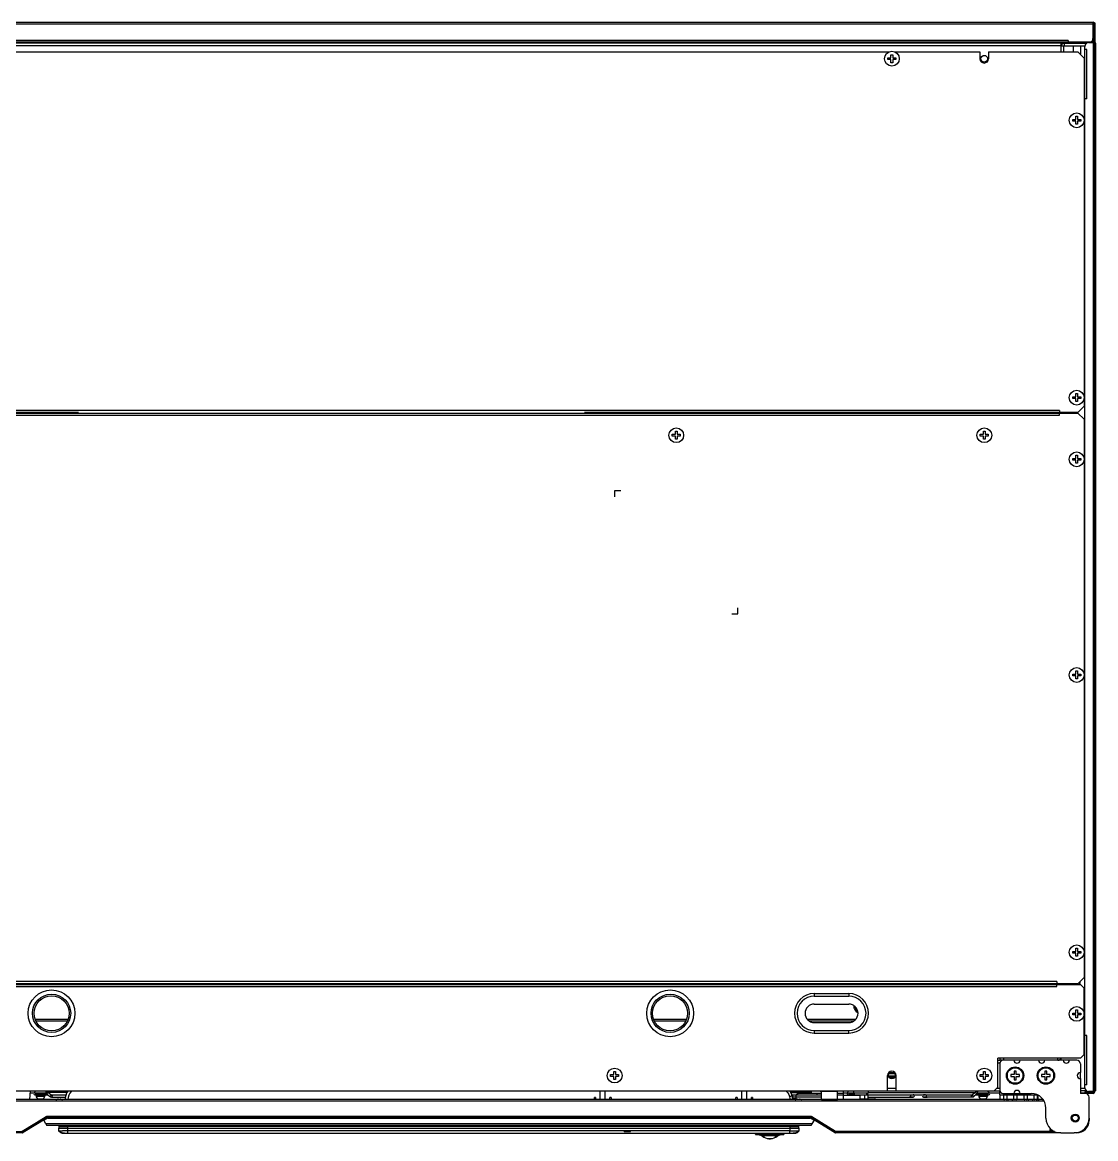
# Model space of a CAD drawing. Header units: millimetres. Extents: x -4 to 141, y -1 to 132.
# Drawn here: x 53.5 to 140.6, y -0.5 to 90.1 of the extents above; entities that cross this region are included whole.
import ezdxf

# ---------------------------------------------------------------- set-up
doc = ezdxf.new("R2010")
doc.units = ezdxf.units.MM

msp = doc.modelspace()

# ---------------------------------------------------------------- linework, layer by layer
for p, q in [((39, 90.1), (58.031, 90.1)), ((58.031, 89.96), (39.01, 89.96)), ((45.713, 90.1), (140.37, 90.1)), ((140.36, 89.96), (56.155, 89.96)), ((140.36, 90.1), (140.36, 88.78)), ((140.37, 89.98), (140.36, 89.98)), ((140.36, 89.96), (140.37, 89.96)), ((140.37, 90.1), (140.37, 89.98)), ((140.37, 89.97), (140.37, 88.72)), ((140.39, 89.88), (140.37, 89.88)), ((140.51, 89.96), (140.39, 89.96)), ((140.39, 89.96), (140.39, 88.74)), ((140.54, 90.02), (140.496, 90.02)), ((140.51, 89.96), (140.51, 88.6)), ((140.54, 89.88), (140.51, 89.88)), ((140.54, 88.54), (140.54, 90.02)), ((58.031, 88.4), (2.79, 88.4)), ((58.031, 88.18), (2.79, 88.18)), ((58.031, 88.48), (39.31, 88.48)), ((58.031, 88.62), (41.01, 88.62)), ((140.06, 88.48), (48.261, 88.48)), ((137.79, 88.18), (54.397, 88.18)), ((138.36, 88.62), (57.286, 88.62)), ((137.79, 88.4), (57.825, 88.4)), ((120.29, 88.48), (120.29, 88.4)), ((125.29, 88.4), (125.29, 88.48)), ((125.39, 88.48), (125.39, 88.4)), ((130.19, 88.4), (130.19, 88.48)), ((136.27, 88.48), (136.27, 88.4)), ((136.87, 88.48), (136.87, 88.4)), ((137.59, 88.48), (137.59, 88.4)), ((137.79, 88.48), (137.79, 88.4)), ((137.79, 88.4), (138.01, 88.4)), ((137.79, 87.7), (137.79, 88.4)), ((137.79, 88.18), (137.99, 88.18)), ((137.79, 87.7), (137.79, 88.18)), ((137.84, 88.48), (137.84, 88.4)), ((137.99, 87.7), (137.99, 88.18)), ((138.01, 88.4), (139.845, 88.4)), ((138.01, 88.4), (138.01, 88.2)), ((138.01, 88.2), (139.715, 88.2)), ((138.36, 88.62), (138.36, 88.48)), ((138.74, 88.2), (138.74, 87.7)), ((139.34, 88.2), (139.34, 87.534)), ((139.71, 3.65), (139.71, 88.15)), ((139.85, 87.9), (139.71, 87.9)), ((139.85, 83.9), (139.85, 87.9)), ((140.01, 88.45), (140.51, 88.45)), ((140.37, 88.48), (140.06, 88.48)), ((140.37, 88.6), (140.3, 88.6)), ((140.37, 88.72), (140.353, 88.72)), ((140.37, 88.6), (140.37, 88.72)), ((140.37, 88.6), (140.37, 88.48)), ((140.51, 88.74), (140.39, 88.74)), ((140.39, 88.6), (140.51, 88.6)), ((140.51, 88.46), (140.39, 88.46)), ((140.39, 88.46), (140.39, 88.45)), ((140.39, 3.35), (140.39, 88.45)), ((140.54, 88.54), (140.493, 88.54)), ((140.51, 3.34), (140.51, 88.46)), ((140.58, 88.4), (140.51, 88.4)), ((140.58, 88.1), (140.51, 88.1)), ((140.58, 3.4), (140.58, 88.4)), ((47.019, 87.7), (123.802, 87.7)), ((49.278, 87.7), (58.031, 87.7)), ((123.715, 87.075), (123.715, 87.225)), ((123.715, 87.225), (123.965, 87.225)), ((123.965, 87.075), (123.715, 87.075)), ((123.965, 87.225), (123.965, 87.475)), ((123.965, 87.475), (124.115, 87.475)), ((123.965, 86.825), (123.965, 87.075)), ((124.115, 87.475), (124.115, 87.225)), ((124.115, 87.225), (124.365, 87.225)), ((124.115, 87.075), (124.115, 86.825)), ((124.365, 87.075), (124.115, 87.075)), ((124.278, 87.7), (131.19, 87.7)), ((124.365, 87.225), (124.365, 87.075)), ((131.19, 87.7), (131.19, 87.15)), ((131.89, 87.7), (131.89, 87.15)), ((131.89, 87.7), (139.14, 87.7)), ((139.64, 87.2), (139.14, 87.7)), ((139.323, 87.517), (139.337, 87.54)), ((139.331, 87.509), (139.34, 87.534)), ((139.64, 87.2), (139.64, 58.95)), ((124.115, 86.825), (123.965, 86.825)), ((139.71, 83.6), (139.64, 83.6)), ((139.71, 83.4), (139.64, 83.4)), ((139.71, 83.4), (139.64, 83.4)), ((139.85, 83.9), (139.71, 83.9)), ((138.965, 82.475), (139.115, 82.475)), ((138.965, 82.225), (138.965, 82.475)), ((139.115, 82.475), (139.115, 82.225)), ((140.51, 82.9), (140.58, 82.9)), ((138.715, 82.225), (138.965, 82.225)), ((138.715, 82.075), (138.715, 82.225)), ((138.965, 82.075), (138.715, 82.075)), ((138.965, 81.825), (138.965, 82.075)), ((139.115, 81.825), (138.965, 81.825)), ((139.115, 82.225), (139.365, 82.225)), ((139.365, 82.075), (139.115, 82.075)), ((139.115, 82.075), (139.115, 81.825)), ((139.365, 82.225), (139.365, 82.075)), ((138.965, 59.975), (139.115, 59.975)), ((138.965, 59.725), (138.965, 59.975)), ((139.115, 59.975), (139.115, 59.725)), ((138.715, 59.725), (138.965, 59.725)), ((138.715, 59.575), (138.715, 59.725)), ((138.965, 59.575), (138.715, 59.575)), ((138.965, 59.325), (138.965, 59.575)), ((139.115, 59.325), (138.965, 59.325)), ((139.115, 59.725), (139.365, 59.725)), ((139.365, 59.575), (139.115, 59.575)), ((139.115, 59.575), (139.115, 59.325)), ((139.14, 58.45), (139.64, 58.95)), ((139.365, 59.725), (139.365, 59.575)), ((58.031, 58.45), (33.94, 58.45)), ((33.94, 58.4), (58.031, 58.4)), ((58.031, 58.62), (36.14, 58.62)), ((36.14, 58.23), (58.031, 58.23)), ((53.666, 58.45), (53.666, 58.4)), ((53.69, 58.45), (53.69, 58.4)), ((137.64, 58.62), (54.629, 58.62)), ((55.09, 58.45), (55.09, 58.4)), ((56.795, 58.4), (139.14, 58.4)), ((57.16, 58.23), (137.64, 58.23)), ((139.14, 58.45), (99.105, 58.45)), ((101.49, 58.45), (101.49, 58.4)), ((102.89, 58.4), (102.89, 58.45)), ((102.914, 58.4), (102.914, 58.45)), ((103.166, 58.45), (103.166, 58.4)), ((103.19, 58.45), (103.19, 58.4)), ((104.59, 58.45), (104.59, 58.4)), ((111.94, 58.45), (111.94, 58.4)), ((112.44, 58.45), (112.44, 58.4)), ((122.99, 58.45), (122.99, 58.4)), ((124.39, 58.4), (124.39, 58.45)), ((124.414, 58.4), (124.414, 58.45)), ((124.666, 58.45), (124.666, 58.4)), ((124.69, 58.45), (124.69, 58.4)), ((126.09, 58.45), (126.09, 58.4)), ((126.99, 58.45), (126.99, 58.4)), ((128.39, 58.4), (128.39, 58.45)), ((128.414, 58.4), (128.414, 58.45)), ((128.666, 58.45), (128.666, 58.4)), ((128.69, 58.45), (128.69, 58.4)), ((130.09, 58.45), (130.09, 58.4)), ((135.94, 58.4), (135.94, 58.45)), ((136.69, 58.45), (136.69, 58.4)), ((137.09, 58.45), (137.09, 58.4)), ((137.62, 58.4), (137.62, 58.45)), ((137.64, 58.62), (137.64, 58.45)), ((137.64, 58.23), (137.64, 58.4)), ((137.79, 58.4), (137.79, 58.45)), ((138.01, 58.4), (138.01, 58.45)), ((139.64, 57.9), (139.14, 58.4)), ((139.64, 57.9), (139.64, 12.6)), ((106.215, 56.675), (106.465, 56.675)), ((106.215, 56.525), (106.215, 56.675)), ((106.465, 56.525), (106.215, 56.525)), ((106.465, 56.925), (106.615, 56.925)), ((106.465, 56.675), (106.465, 56.925)), ((106.465, 56.275), (106.465, 56.525)), ((106.615, 56.275), (106.465, 56.275)), ((106.615, 56.925), (106.615, 56.675)), ((106.615, 56.675), (106.865, 56.675)), ((106.865, 56.525), (106.615, 56.525)), ((106.615, 56.525), (106.615, 56.275)), ((106.865, 56.675), (106.865, 56.525)), ((131.215, 56.675), (131.465, 56.675)), ((131.215, 56.525), (131.215, 56.675)), ((131.465, 56.525), (131.215, 56.525)), ((131.465, 56.925), (131.615, 56.925)), ((131.465, 56.675), (131.465, 56.925)), ((131.465, 56.275), (131.465, 56.525)), ((131.615, 56.275), (131.465, 56.275)), ((131.615, 56.925), (131.615, 56.675)), ((131.615, 56.675), (131.865, 56.675)), ((131.865, 56.525), (131.615, 56.525)), ((131.615, 56.525), (131.615, 56.275)), ((131.865, 56.675), (131.865, 56.525)), ((138.715, 54.725), (138.965, 54.725)), ((138.715, 54.575), (138.715, 54.725)), ((138.965, 54.575), (138.715, 54.575)), ((138.965, 54.975), (139.115, 54.975)), ((138.965, 54.725), (138.965, 54.975)), ((138.965, 54.325), (138.965, 54.575)), ((139.115, 54.975), (139.115, 54.725)), ((139.115, 54.725), (139.365, 54.725)), ((139.365, 54.575), (139.115, 54.575)), ((139.115, 54.575), (139.115, 54.325)), ((139.365, 54.725), (139.365, 54.575)), ((139.115, 54.325), (138.965, 54.325)), ((102.04, 52.1), (101.54, 52.1)), ((101.54, 52.1), (101.54, 51.6)), ((111.54, 42.1), (111.54, 42.6)), ((111.04, 42.1), (111.54, 42.1)), ((138.715, 37.225), (138.965, 37.225)), ((138.715, 37.075), (138.715, 37.225)), ((138.965, 37.475), (139.115, 37.475)), ((138.965, 37.225), (138.965, 37.475)), ((139.115, 37.475), (139.115, 37.225)), ((139.115, 37.225), (139.365, 37.225)), ((139.365, 37.225), (139.365, 37.075)), ((138.965, 37.075), (138.715, 37.075)), ((138.965, 36.825), (138.965, 37.075)), ((139.115, 36.825), (138.965, 36.825)), ((139.365, 37.075), (139.115, 37.075)), ((139.115, 37.075), (139.115, 36.825)), ((138.715, 14.725), (138.965, 14.725)), ((138.715, 14.575), (138.715, 14.725)), ((138.965, 14.575), (138.715, 14.575)), ((138.965, 14.975), (139.115, 14.975)), ((138.965, 14.725), (138.965, 14.975)), ((138.965, 14.325), (138.965, 14.575)), ((139.115, 14.975), (139.115, 14.725)), ((139.115, 14.725), (139.365, 14.725)), ((139.365, 14.575), (139.115, 14.575)), ((139.115, 14.575), (139.115, 14.325)), ((139.365, 14.725), (139.365, 14.575)), ((139.115, 14.325), (138.965, 14.325)), ((33.74, 12.05), (58.031, 12.05)), ((58.031, 12.1), (33.94, 12.1)), ((58.031, 12.27), (35.64, 12.27)), ((35.64, 11.88), (58.031, 11.88)), ((47.74, 12.08), (55.74, 12.08)), ((55.74, 12.05), (55.74, 12.1)), ((55.889, 11.88), (137.44, 11.88)), ((55.94, 12.05), (55.94, 12.1)), ((55.94, 12.08), (58.031, 12.08)), ((137.44, 12.27), (57.227, 12.27)), ((139.14, 12.1), (57.618, 12.1)), ((57.69, 12.08), (103.74, 12.08)), ((57.7, 12.05), (139.34, 12.05)), ((103.74, 12.1), (103.74, 12.05)), ((103.84, 12.05), (103.84, 12.1)), ((104.14, 12.05), (104.14, 12.1)), ((105.94, 12.1), (105.94, 12.05)), ((106.14, 12.1), (106.14, 12.05)), ((107.64, 12.05), (107.64, 12.1)), ((107.94, 12.05), (107.94, 12.1)), ((108.04, 12.1), (108.04, 12.05)), ((108.04, 12.08), (115.729, 12.08)), ((116.269, 12.08), (116.72, 12.08)), ((117.26, 12.08), (118.58, 12.08)), ((118.58, 12.1), (118.58, 12.05)), ((118.78, 12.1), (118.78, 12.05)), ((119.04, 12.05), (119.04, 12.1)), ((119.24, 12.05), (119.24, 12.1)), ((120.003, 12.1), (120.003, 12.05)), ((120.203, 12.1), (120.203, 12.05)), ((120.203, 12.08), (121.52, 12.08)), ((122.38, 12.08), (130.991, 12.08)), ((130.99, 12.1), (130.992, 12.05)), ((132.09, 12.1), (132.088, 12.05)), ((132.089, 12.08), (135.39, 12.08)), ((135.39, 12.05), (135.39, 12.1)), ((137.39, 12.08), (137.27, 12.08)), ((137.27, 12.08), (137.27, 12.05)), ((137.39, 12.08), (137.39, 12.05)), ((137.4, 12.1), (137.4, 12.05)), ((137.44, 12.27), (137.44, 12.1)), ((137.44, 11.88), (137.44, 12.05)), ((137.54, 12.1), (137.54, 12.05)), ((137.62, 12.1), (137.62, 12.05)), ((137.74, 12.1), (137.74, 12.05)), ((137.79, 12.05), (137.79, 12.1)), ((138.01, 12.05), (138.01, 12.1)), ((139.14, 12.1), (139.64, 12.6)), ((139.29, 12.137), (139.309, 12.136)), ((139.292, 12.15), (139.31, 12.15)), ((139.64, 11.75), (139.34, 12.05)), ((117.74, 11.3), (120.54, 11.3)), ((117.74, 11.3), (117.74, 11.1)), ((117.74, 11.1), (120.54, 11.1)), ((120.54, 11.3), (120.54, 11.1)), ((139.64, 6.35), (139.64, 11.75)), ((117.74, 10.45), (120.54, 10.45)), ((121.272, 9.836), (121.02, 10.274)), ((121.074, 10.18), (121.029, 10.135)), ((121.072, 10.036), (121.126, 10.09)), ((138.965, 9.975), (139.115, 9.975)), ((138.965, 9.725), (138.965, 9.975)), ((139.115, 9.975), (139.115, 9.725)), ((54.5, 9.22), (57.18, 9.22)), ((54.55, 9.1), (57.13, 9.1)), ((104.7, 9.22), (107.38, 9.22)), ((104.75, 9.1), (107.33, 9.1)), ((117.166, 9.22), (121.113, 9.22)), ((117.292, 9.1), (120.985, 9.1)), ((121.274, 9.836), (121.272, 9.836)), ((138.715, 9.725), (138.965, 9.725)), ((138.715, 9.575), (138.715, 9.725)), ((138.965, 9.575), (138.715, 9.575)), ((138.965, 9.325), (138.965, 9.575)), ((139.115, 9.325), (138.965, 9.325)), ((139.115, 9.725), (139.365, 9.725)), ((139.365, 9.575), (139.115, 9.575)), ((139.115, 9.575), (139.115, 9.325)), ((139.365, 9.725), (139.365, 9.575)), ((117.74, 8.95), (120.54, 8.95)), ((117.74, 8.3), (120.54, 8.3)), ((117.74, 8.3), (117.74, 8.1)), ((120.54, 8.1), (120.54, 8.3)), ((139.64, 8.4), (139.71, 8.4)), ((139.64, 8.4), (139.71, 8.4)), ((139.64, 8.2), (139.71, 8.2)), ((140.51, 8.9), (140.58, 8.9)), ((117.74, 8.1), (120.54, 8.1)), ((139.85, 7.9), (139.71, 7.9)), ((139.85, 3.9), (139.85, 7.9)), ((139.34, 6.05), (139.64, 6.35)), ((139.34, 6.05), (132.64, 6.05)), ((132.64, 3.7), (132.64, 6.05)), ((132.64, 5.9), (132.801, 5.9)), ((132.64, 5.68), (132.801, 5.68)), ((132.79, 6.05), (132.79, 5.9)), ((132.79, 5.6), (132.79, 3.5)), ((133.09, 5.9), (132.801, 5.9)), ((133.09, 6.05), (133.09, 5.9)), ((133.94, 5.9), (133.09, 5.9)), ((134.44, 5.9), (133.94, 5.9)), ((135.94, 5.9), (134.44, 5.9)), ((136.44, 5.9), (135.94, 5.9)), ((137.94, 5.9), (136.44, 5.9)), ((137.52, 5.9), (137.52, 6.05)), ((137.6, 5.9), (137.6, 5.913)), ((137.62, 5.9), (137.62, 5.922)), ((137.74, 5.9), (137.74, 6.014)), ((137.79, 5.9), (137.79, 6.05)), ((138.44, 5.9), (137.94, 5.9)), ((139.04, 5.9), (138.44, 5.9)), ((139.34, 5.6), (139.34, 4.9)), ((101.215, 4.725), (101.465, 4.725)), ((101.215, 4.575), (101.215, 4.725)), ((101.465, 4.575), (101.215, 4.575)), ((101.465, 4.975), (101.615, 4.975)), ((101.465, 4.725), (101.465, 4.975)), ((101.465, 4.325), (101.465, 4.575)), ((101.615, 4.975), (101.615, 4.725)), ((101.615, 4.725), (101.865, 4.725)), ((101.865, 4.575), (101.615, 4.575)), ((101.615, 4.575), (101.615, 4.325)), ((101.865, 4.725), (101.865, 4.575)), ((123.69, 3.4), (123.69, 4.65)), ((123.775, 4.6), (124.305, 4.6)), ((123.776, 4.598), (124.304, 4.598)), ((124.304, 4.596), (123.776, 4.596)), ((123.831, 4.82), (124.249, 4.82)), ((124.39, 3.4), (124.39, 4.65)), ((131.215, 4.725), (131.465, 4.725)), ((131.215, 4.575), (131.215, 4.725)), ((131.465, 4.575), (131.215, 4.575)), ((131.465, 4.975), (131.615, 4.975)), ((131.465, 4.725), (131.465, 4.975)), ((131.465, 4.325), (131.465, 4.575)), ((131.615, 4.975), (131.615, 4.725)), ((131.615, 4.725), (131.865, 4.725)), ((131.865, 4.575), (131.615, 4.575)), ((131.615, 4.575), (131.615, 4.325)), ((131.865, 4.725), (131.865, 4.575)), ((133.965, 4.725), (133.69, 4.725)), ((133.69, 4.725), (133.69, 4.575)), ((133.69, 4.575), (133.965, 4.575)), ((134.115, 5), (133.965, 5)), ((133.965, 5), (133.965, 4.725)), ((133.965, 4.575), (133.965, 4.3)), ((134.115, 4.725), (134.115, 5)), ((134.39, 4.725), (134.115, 4.725)), ((134.115, 4.575), (134.39, 4.575)), ((134.115, 4.3), (134.115, 4.575)), ((134.39, 4.575), (134.39, 4.725)), ((136.465, 4.725), (136.19, 4.725)), ((136.19, 4.725), (136.19, 4.575)), ((136.19, 4.575), (136.465, 4.575)), ((136.615, 5), (136.465, 5)), ((136.465, 5), (136.465, 4.725)), ((136.465, 4.575), (136.465, 4.3)), ((136.615, 4.725), (136.615, 5)), ((136.89, 4.725), (136.615, 4.725)), ((136.615, 4.575), (136.89, 4.575)), ((136.615, 4.3), (136.615, 4.575)), ((136.89, 4.575), (136.89, 4.725)), ((139.34, 4.4), (139.34, 4.9)), ((101.615, 4.325), (101.465, 4.325)), ((124.24, 4.47), (123.84, 4.47)), ((124.24, 4.47), (123.84, 4.47)), ((123.84, 4.47), (124.24, 4.47)), ((123.84, 4.47), (123.863, 4.47)), ((131.615, 4.325), (131.465, 4.325)), ((132.34, 3.4), (132.64, 3.7)), ((133.965, 4.3), (134.115, 4.3)), ((136.465, 4.3), (136.615, 4.3)), ((139.34, 4.4), (139.34, 3.2)), ((139.85, 3.9), (139.71, 3.9)), ((140.58, 3.7), (140.51, 3.7)), ((33.74, 3.4), (58.031, 3.4)), ((54.09, 3.4), (54.06, 2.7)), ((54.083, 3.25), (54.434, 3.25)), ((54.49, 3.09), (54.625, 3.09)), ((54.54, 3.2), (55.34, 3.2)), ((54.54, 3.2), (54.54, 3.12)), ((54.54, 3.12), (55.34, 3.12)), ((55.347, 3.39), (54.563, 3.39)), ((55.347, 3.21), (54.565, 3.21)), ((54.59, 3.01), (55.29, 3.01)), ((54.59, 3.01), (54.59, 2.99)), ((54.59, 2.99), (55.29, 2.99)), ((54.625, 3.12), (54.625, 3.01)), ((54.74, 3.4), (54.74, 3.39)), ((54.74, 3.39), (54.74, 3.4)), ((54.74, 3.21), (54.74, 3.2)), ((54.74, 3.2), (54.74, 3.21)), ((54.765, 2.761), (54.771, 2.759)), ((54.765, 2.759), (54.765, 2.761)), ((54.771, 2.759), (54.896, 2.759)), ((54.896, 2.761), (54.925, 2.759)), ((54.896, 2.738), (54.896, 2.761)), ((54.925, 2.759), (54.955, 2.759)), ((54.955, 2.759), (54.984, 2.761)), ((54.984, 2.761), (54.984, 2.738)), ((54.984, 2.759), (55.109, 2.759)), ((55.109, 2.759), (55.115, 2.761)), ((55.115, 2.761), (55.115, 2.759)), ((55.14, 3.4), (55.14, 3.39)), ((55.14, 3.39), (55.14, 3.4)), ((55.14, 3.21), (55.14, 3.2)), ((55.14, 3.2), (55.14, 3.21)), ((55.255, 3.12), (55.255, 3.01)), ((55.255, 3.09), (55.518, 3.09)), ((55.29, 3.01), (55.29, 2.99)), ((55.34, 3.2), (55.34, 3.12)), ((55.396, 3.19), (55.665, 2.97)), ((55.405, 3.334), (55.41, 3.3)), ((55.41, 3.3), (55.405, 3.266)), ((55.51, 3.33), (55.779, 3.11)), ((57.116, 3.27), (55.582, 3.27)), ((55.828, 3.09), (57.036, 3.09)), ((55.828, 2.91), (56.986, 2.91)), ((56.236, 2.715), (56.257, 2.721)), ((56.256, 2.721), (56.276, 2.726)), ((56.275, 2.726), (56.293, 2.73)), ((56.293, 2.73), (56.309, 2.733)), ((56.309, 2.733), (56.325, 2.736)), ((56.34, 2.738), (56.324, 2.736)), ((56.349, 2.74), (56.34, 2.738)), ((56.39, 2.738), (56.389, 2.739)), ((56.39, 2.7), (56.39, 2.738)), ((56.541, 2.74), (56.54, 2.738)), ((56.54, 2.738), (56.54, 2.7)), ((56.627, 3.27), (56.59, 3.27)), ((56.59, 2.738), (56.606, 2.736)), ((56.605, 2.736), (56.621, 2.733)), ((56.621, 2.733), (56.637, 2.73)), ((56.637, 2.73), (56.655, 2.726)), ((56.654, 2.726), (56.674, 2.721)), ((56.673, 2.721), (56.694, 2.715)), ((56.965, 2.7), (56.969, 2.785)), ((57.438, 3.368), (57.409, 3.4)), ((57.481, 3.4), (57.438, 3.368)), ((57.756, 3.4), (123.69, 3.4)), ((99.996, 2.87), (99.896, 2.87)), ((99.896, 2.7), (99.896, 2.87)), ((99.996, 2.87), (99.996, 2.7)), ((100.371, 2.7), (100.371, 3.4)), ((100.771, 2.7), (100.771, 3.4)), ((101.246, 2.87), (101.146, 2.87)), ((101.146, 2.7), (101.146, 2.87)), ((101.246, 2.87), (101.246, 2.7)), ((111.486, 2.87), (111.386, 2.87)), ((111.386, 2.7), (111.386, 2.87)), ((111.486, 2.87), (111.486, 2.7)), ((111.861, 2.7), (111.861, 3.4)), ((112.261, 2.7), (112.261, 3.4)), ((112.736, 2.87), (112.636, 2.87)), ((112.636, 2.7), (112.636, 2.87)), ((112.736, 2.87), (112.736, 2.7)), ((115.731, 3.4), (115.754, 3.376)), ((115.754, 3.376), (115.856, 3.203)), ((115.816, 3.27), (117.298, 3.27)), ((117.298, 3.27), (115.816, 3.27)), ((115.856, 3.203), (115.924, 3.008)), ((115.895, 3.09), (116.293, 3.09)), ((115.908, 3.065), (116.001, 3.065)), ((116.001, 2.7), (116.001, 3.065)), ((116.281, 2.91), (116.001, 2.91)), ((116.001, 2.778), (116.281, 2.778)), ((116.236, 2.715), (116.257, 2.721)), ((116.253, 3.27), (116.29, 3.27)), ((116.256, 2.721), (116.276, 2.726)), ((116.275, 2.726), (116.293, 2.73)), ((116.281, 3.078), (116.431, 3.228)), ((116.281, 3.078), (118.315, 3.078)), ((116.281, 2.727), (116.281, 3.078)), ((118.315, 3.053), (116.281, 3.053)), ((118.315, 2.903), (116.281, 2.903)), ((116.293, 2.73), (116.309, 2.733)), ((116.99, 3.27), (116.307, 3.27)), ((116.309, 2.733), (116.325, 2.736)), ((116.34, 2.738), (116.324, 2.736)), ((116.349, 2.74), (116.34, 2.738)), ((116.39, 2.738), (116.389, 2.74)), ((116.39, 2.7), (116.39, 2.738)), ((116.431, 3.228), (118.315, 3.228)), ((116.541, 2.74), (116.54, 2.738)), ((116.54, 2.738), (116.54, 2.7)), ((116.59, 2.738), (116.606, 2.736)), ((116.605, 2.736), (116.621, 2.733)), ((116.621, 2.733), (116.637, 2.73)), ((116.637, 2.73), (116.655, 2.726)), ((116.654, 2.726), (116.674, 2.721)), ((116.673, 2.721), (116.694, 2.715)), ((117.37, 3.329), (117.246, 3.228)), ((117.47, 3.3), (117.475, 3.334)), ((117.475, 3.265), (117.47, 3.3)), ((118.315, 3.39), (117.533, 3.39)), ((117.613, 3.39), (117.566, 3.39)), ((117.74, 3.4), (117.74, 3.39)), ((117.74, 3.39), (117.74, 3.4)), ((117.981, 3.078), (117.966, 3.228)), ((117.981, 3.078), (117.981, 3.053)), ((118.14, 3.4), (118.14, 3.39)), ((118.14, 3.39), (118.14, 3.4)), ((118.223, 3.39), (118.315, 3.39)), ((118.312, 3.39), (118.315, 3.39)), ((118.315, 3.39), (119.615, 3.39)), ((118.315, 2.71), (118.315, 3.39)), ((119.615, 2.71), (119.615, 3.39)), ((119.615, 3.228), (120.081, 3.228)), ((119.615, 3.078), (120.081, 3.078)), ((120.081, 3.228), (120.081, 2.7)), ((120.081, 3.053), (121.431, 3.053)), ((120.09, 3.4), (120.082, 3.227)), ((120.083, 3.25), (120.434, 3.25)), ((120.49, 3.09), (120.625, 3.09)), ((120.625, 3.09), (120.539, 3.09)), ((120.54, 3.2), (121.002, 3.2)), ((120.54, 3.2), (120.54, 3.12)), ((120.54, 3.12), (121.002, 3.12)), ((120.564, 3.21), (120.74, 3.21)), ((120.94, 3.39), (120.565, 3.39)), ((121.002, 3.21), (120.565, 3.21)), ((120.625, 3.12), (120.625, 3.053)), ((120.74, 3.4), (120.74, 3.39)), ((120.74, 3.39), (120.74, 3.4)), ((120.74, 3.21), (120.74, 3.2)), ((120.74, 3.2), (120.74, 3.21)), ((120.94, 3.255), (120.94, 3.4)), ((120.94, 3.255), (122.14, 3.255)), ((121.002, 3.09), (121.002, 3.255)), ((121.002, 3.09), (122.077, 3.09)), ((121.004, 3.09), (121.004, 3.053)), ((121.272, 3.09), (121.272, 3.053)), ((121.431, 3.053), (121.431, 2.7)), ((121.431, 2.753), (122.631, 2.753)), ((121.808, 3.09), (121.808, 2.753)), ((122.008, 3.09), (122.008, 3.255)), ((122.051, 3.09), (122.051, 3.255)), ((122.075, 3.09), (122.075, 2.753)), ((122.075, 2.91), (125.772, 2.91)), ((122.077, 3.09), (122.077, 3.255)), ((122.077, 3.09), (130.552, 3.09)), ((122.14, 3.255), (122.14, 3.4)), ((122.14, 3.27), (130.798, 3.27)), ((123.69, 3.62), (124.39, 3.62)), ((123.69, 3.4), (124.39, 3.4)), ((124.39, 3.4), (132.34, 3.4)), ((125.776, 2.91), (125.483, 2.91)), ((125.612, 3.09), (126.768, 3.09)), ((125.612, 3.09), (125.772, 3.09)), ((126.768, 3.09), (126.604, 3.09)), ((130.552, 2.91), (126.604, 2.91)), ((126.604, 2.91), (126.897, 2.91)), ((130.609, 2.917), (130.552, 2.91)), ((130.87, 3.33), (130.601, 3.11)), ((130.609, 2.917), (130.663, 2.937)), ((130.715, 2.971), (130.664, 2.937)), ((130.715, 2.971), (130.712, 2.968)), ((130.984, 3.19), (130.715, 2.971)), ((131.125, 3.09), (130.862, 3.09)), ((131.125, 3.09), (130.862, 3.09)), ((130.862, 3.09), (131.125, 3.09)), ((130.862, 3.09), (131.125, 3.09)), ((130.97, 3.3), (130.975, 3.335)), ((130.975, 3.266), (130.97, 3.3)), ((131.063, 3.39), (131.033, 3.39)), ((131.077, 3.21), (131.033, 3.21)), ((131.04, 3.2), (131.84, 3.2)), ((131.04, 3.2), (131.04, 3.12)), ((131.04, 3.12), (131.84, 3.12)), ((131.799, 3.39), (131.065, 3.39)), ((131.107, 3.21), (131.065, 3.21)), ((131.065, 3.21), (131.104, 3.21)), ((131.09, 3.01), (131.79, 3.01)), ((131.09, 3.01), (131.09, 2.99)), ((131.09, 2.99), (131.79, 2.99)), ((131.64, 3.21), (131.107, 3.21)), ((131.125, 3.12), (131.125, 3.01)), ((131.24, 3.4), (131.24, 3.39)), ((131.24, 3.39), (131.24, 3.4)), ((131.24, 3.21), (131.24, 3.2)), ((131.24, 3.2), (131.24, 3.21)), ((131.265, 2.761), (131.271, 2.759)), ((131.265, 2.759), (131.265, 2.761)), ((131.271, 2.759), (131.396, 2.759)), ((131.396, 2.761), (131.425, 2.759)), ((131.396, 2.738), (131.396, 2.761)), ((131.425, 2.759), (131.44, 2.759)), ((131.44, 2.759), (131.455, 2.759)), ((131.455, 2.759), (131.484, 2.761)), ((131.484, 2.761), (131.484, 2.738)), ((131.484, 2.759), (131.609, 2.759)), ((131.609, 2.759), (131.615, 2.761)), ((131.615, 2.761), (131.615, 2.759)), ((131.64, 3.4), (131.64, 3.39)), ((131.64, 3.39), (131.64, 3.4)), ((131.64, 3.21), (131.816, 3.21)), ((131.817, 3.21), (131.64, 3.21)), ((131.64, 3.21), (131.64, 3.2)), ((131.64, 3.2), (131.64, 3.21)), ((131.755, 3.12), (131.755, 3.01)), ((131.89, 3.09), (131.755, 3.09)), ((131.755, 3.09), (131.841, 3.09)), ((131.79, 3.01), (131.79, 2.99)), ((131.817, 3.39), (131.799, 3.39)), ((131.808, 3.39), (131.816, 3.39)), ((131.84, 3.2), (131.84, 3.12)), ((131.946, 3.25), (132.79, 3.25)), ((132.34, 3.4), (132.809, 3.4)), ((132.56, 3.62), (132.79, 3.62)), ((132.79, 3.1), (132.79, 3.4)), ((132.79, 3.1), (133.102, 3.1)), ((132.79, 3.1), (132.79, 2.7)), ((132.79, 3.08), (133.104, 3.08)), ((133.09, 3.2), (133.94, 3.2)), ((133.09, 3.1), (133.09, 3.2)), ((133.102, 3.09), (133.102, 3.2)), ((133.102, 3.09), (134.177, 3.09)), ((133.104, 3.09), (133.104, 2.742)), ((133.104, 2.742), (133.117, 2.727)), ((133.372, 3.09), (133.372, 2.742)), ((133.908, 3.09), (133.908, 2.742)), ((133.94, 3.2), (134.44, 3.2)), ((134.108, 3.09), (134.108, 3.2)), ((134.151, 3.09), (134.151, 3.2)), ((134.175, 3.09), (134.175, 2.742)), ((134.175, 3.08), (134.755, 3.08)), ((134.177, 3.09), (134.177, 3.2)), ((134.752, 3.1), (134.177, 3.1)), ((134.44, 3.2), (135.34, 3.2)), ((134.752, 3.09), (134.752, 3.2)), ((134.752, 3.09), (135.827, 3.09)), ((134.755, 3.09), (134.755, 2.742)), ((134.755, 2.742), (134.767, 2.727)), ((135.022, 3.09), (135.022, 2.742)), ((135.558, 3.09), (135.558, 2.742)), ((135.825, 3.09), (135.825, 2.742)), ((135.827, 3.09), (135.827, 3.094)), ((135.827, 3.09), (135.834, 3.09)), ((135.872, 3.07), (135.872, 2.742)), ((139.715, 3.6), (139.34, 3.6)), ((139.845, 3.4), (139.34, 3.4)), ((139.34, 3.25), (139.71, 3.25)), ((139.74, 3.2), (139.34, 3.2)), ((139.71, 3.32), (140.37, 3.32)), ((139.71, 3.32), (139.71, 3.2)), ((140.37, 3.2), (139.75, 3.2)), ((139.99, 3.351), (139.99, 3.32)), ((140.51, 3.35), (140.01, 3.35)), ((140.01, 3.32), (140.01, 3.2)), ((140.04, 1.2), (140.04, 2.9)), ((140.29, 3.35), (140.29, 3.32)), ((140.37, 3.2), (140.37, 3.32)), ((140.39, 3.34), (140.39, 3.35)), ((140.51, 3.34), (140.39, 3.34)), ((140.58, 3.4), (140.51, 3.4)), ((58.031, 2.7), (33.01, 2.7)), ((58.031, 2.56), (33.01, 2.56)), ((56.195, 2.7), (56.194, 2.7)), ((56.195, 2.7), (56.216, 2.708)), ((56.215, 2.708), (56.236, 2.715)), ((136.31, 2.7), (56.449, 2.7)), ((56.694, 2.715), (56.715, 2.708)), ((56.735, 2.7), (56.714, 2.708)), ((56.736, 2.7), (56.735, 2.7)), ((136.395, 2.56), (57.285, 2.56)), ((116.195, 2.701), (116.194, 2.7)), ((116.195, 2.7), (116.216, 2.708)), ((116.215, 2.708), (116.236, 2.715)), ((116.694, 2.715), (116.715, 2.708)), ((116.735, 2.701), (116.714, 2.708)), ((116.736, 2.7), (116.735, 2.7)), ((118.315, 2.71), (119.615, 2.71)), ((136.54, 1.2), (136.54, 2)), ((53.466, 0.132), (55.386, 1.308)), ((55.39, 1.295), (53.473, 0.12)), ((55.453, 1.193), (53.536, 0.018)), ((55.204, 1.026), (55.451, 1.178)), ((55.379, 0.74), (55.204, 1.026)), ((55.453, 1.193), (55.39, 1.295)), ((55.428, 1.32), (58.031, 1.32)), ((55.479, 1.2), (55.479, 1.32)), ((58.031, 1.32), (55.479, 1.32)), ((58.031, 1.2), (55.479, 1.2)), ((55.529, 1.2), (58.031, 1.2)), ((117.451, 1.32), (57.714, 1.32)), ((57.714, 1.32), (117.502, 1.32)), ((117.451, 1.2), (57.831, 1.2)), ((57.831, 1.2), (117.401, 1.2)), ((117.451, 1.2), (117.451, 1.32)), ((117.477, 1.193), (117.54, 1.295)), ((119.394, 0.018), (117.477, 1.193)), ((117.479, 1.178), (117.726, 1.026)), ((119.457, 0.12), (117.54, 1.295)), ((117.544, 1.308), (119.483, 0.12)), ((117.726, 1.026), (117.551, 0.74)), ((140.04, 1), (140.02, 1)), ((140.04, 1.2), (140.04, 1)), ((32.89, 0.12), (53.473, 0.12)), ((53.473, 0), (33.01, 0)), ((53.536, 0.018), (53.473, 0.12)), ((53.473, 0), (53.473, 0.12)), ((58.031, 0.74), (55.379, 0.74)), ((55.401, 0.686), (55.412, 0.661)), ((58.031, 0.6), (55.465, 0.6)), ((56.405, 0.37), (58.031, 0.37)), ((56.405, 0.37), (56.415, 0.172)), ((56.415, 0.172), (56.457, 0.125)), ((56.436, 0.55), (58.031, 0.55)), ((56.436, 0.55), (56.436, 0.37)), ((56.436, 0.52), (57.162, 0.52)), ((56.503, 0.085), (56.59, 0.026)), ((56.566, 0.171), (56.715, 0.171)), ((56.59, 0.026), (56.694, -0.012)), ((58.031, 0.171), (56.715, 0.171)), ((57.161, 0.172), (57.161, 0.37)), ((57.162, 0.017), (57.161, 0.172)), ((57.162, 0.37), (57.162, 0.6)), ((57.165, 0.55), (116.496, 0.55)), ((117.465, 0.6), (57.262, 0.6)), ((115.769, 0.172), (57.77, 0.171)), ((57.926, 0.37), (116.525, 0.37)), ((117.551, 0.74), (57.961, 0.74)), ((102.816, 0.133), (102.316, 0.133)), ((102.316, 0.103), (102.316, 0.133)), ((102.316, 0.103), (102.816, 0.103)), ((102.816, 0.103), (102.816, 0.133)), ((115.769, 0.37), (115.769, 0.172)), ((115.77, 0.6), (115.77, 0.37)), ((115.77, 0.52), (116.496, 0.52)), ((116.235, -0.012), (116.34, 0.026)), ((116.34, 0.026), (116.432, 0.088)), ((116.489, 0.141), (116.457, 0.108)), ((116.489, 0.14), (116.515, 0.172)), ((116.496, 0.37), (116.496, 0.55)), ((116.515, 0.172), (116.525, 0.37)), ((117.529, 0.686), (117.518, 0.661)), ((119.394, 0.018), (119.457, 0.12)), ((137.227, 0.12), (119.457, 0.12)), ((119.457, 0), (119.457, 0.12)), ((137.74, 0), (119.457, 0)), ((119.483, 0.12), (136.84, 0.12)), ((136.87, 0.27), (136.87, 0.12)), ((136.92, 0.2), (136.92, 0.32)), ((137.07, 0.205), (137.07, 0.12)), ((137.74, 0), (138.84, 0)), ((139.04, 0), (138.84, 0)), ((139.04, 0), (139.04, 0.02)), ((56.694, -0.012), (56.804, -0.027)), ((56.804, -0.027), (56.915, -0.03)), ((56.898, -0.03), (57.103, -0.03)), ((56.915, -0.03), (58.031, -0.03)), ((57.567, -0.03), (116.032, -0.03)), ((112.978, -0.03), (112.978, -0.113)), ((112.979, -0.113), (112.978, -0.113)), ((112.979, -0.113), (112.979, -0.03)), ((112.98, -0.113), (112.979, -0.108)), ((112.999, -0.133), (112.999, -0.03)), ((115.259, -0.125), (112.999, -0.125)), ((112.999, -0.133), (115.259, -0.133)), ((113.177, -0.134), (113.166, -0.133)), ((113.326, -0.159), (113.289, -0.149)), ((113.326, -0.159), (113.326, -0.159)), ((113.526, -0.272), (113.527, -0.271)), ((113.575, -0.266), (113.527, -0.271)), ((114.73, -0.271), (114.677, -0.265)), ((114.731, -0.272), (114.73, -0.271)), ((114.931, -0.16), (114.931, -0.159)), ((115.259, -0.03), (115.259, -0.133)), ((115.279, -0.108), (115.278, -0.113)), ((115.279, -0.03), (115.279, -0.113)), ((116.015, -0.03), (116.125, -0.027)), ((116.125, -0.027), (116.235, -0.012))]:
    msp.add_line(p, q)
for points in [[(139.337, 87.54), (139.332, 87.545), (139.323, 87.548), (139.309, 87.55), (139.291, 87.55)], [(139.34, 87.534), (139.34, 87.534), (139.339, 87.537), (139.337, 87.54)], [(138.822, 12.05), (138.816, 12.062), (138.802, 12.1)], [(139.3, 12.219), (139.297, 12.173), (139.282, 12.109), (139.26, 12.052), (139.258, 12.05)], [(55.347, 3.39), (55.403, 3.383), (55.458, 3.363), (55.51, 3.33)], [(55.347, 3.39), (55.371, 3.383), (55.392, 3.364), (55.405, 3.334)], [(55.405, 3.266), (55.392, 3.236), (55.371, 3.217), (55.347, 3.21)], [(55.347, 3.21), (55.363, 3.208), (55.379, 3.201), (55.396, 3.19)], [(55.516, 3.26), (55.499, 3.23), (55.475, 3.205), (55.448, 3.188), (55.421, 3.182), (55.399, 3.188), (55.396, 3.19)], [(55.51, 3.33), (55.52, 3.315), (55.524, 3.29), (55.516, 3.26)], [(55.785, 3.04), (55.768, 3.01), (55.744, 2.985), (55.717, 2.968), (55.69, 2.962), (55.668, 2.968), (55.665, 2.97)], [(55.665, 2.97), (55.716, 2.937), (55.771, 2.917), (55.828, 2.91)], [(55.779, 3.11), (55.795, 3.099), (55.812, 3.092), (55.828, 3.09)], [(55.779, 3.11), (55.789, 3.095), (55.793, 3.07), (55.785, 3.04)], [(55.828, 3.09), (55.852, 3.083), (55.873, 3.064), (55.886, 3.034), (55.891, 3)], [(55.891, 3), (55.886, 2.966), (55.873, 2.936), (55.852, 2.917), (55.828, 2.91)], [(56.389, 2.739), (56.387, 2.74), (56.384, 2.741), (56.379, 2.741), (56.374, 2.741), (56.369, 2.741), (56.362, 2.741), (56.355, 2.74), (56.349, 2.74)], [(56.59, 2.738), (56.58, 2.74), (56.57, 2.741), (56.562, 2.741), (56.554, 2.741), (56.548, 2.741), (56.544, 2.741), (56.541, 2.74)], [(56.963, 2.7), (56.964, 2.713), (56.966, 2.741), (56.968, 2.771), (56.971, 2.801), (56.974, 2.831), (56.978, 2.863), (56.984, 2.897), (56.99, 2.934), (56.999, 2.974), (57.01, 3.018), (57.024, 3.065), (57.041, 3.116), (57.063, 3.174), (57.092, 3.236), (57.128, 3.302), (57.174, 3.371), (57.198, 3.4)], [(56.969, 2.785), (57.009, 3.018), (57.013, 3.026)], [(57.438, 3.368), (57.317, 3.229), (57.234, 3.066), (57.184, 2.882), (57.164, 2.7)], [(115.448, 3.4), (115.498, 3.362), (115.603, 3.243), (115.681, 3.107), (115.731, 2.96)], [(115.731, 2.96), (115.79, 2.975), (115.842, 2.988), (115.885, 2.999), (115.913, 3.005), (115.925, 3.007)], [(115.731, 2.96), (115.759, 2.801), (115.767, 2.7)], [(115.924, 3.008), (115.936, 2.961), (115.945, 2.916), (115.952, 2.875), (115.957, 2.836), (115.961, 2.8), (115.964, 2.767), (115.967, 2.736), (115.968, 2.708), (115.969, 2.7)], [(116.389, 2.74), (116.387, 2.74), (116.384, 2.741), (116.379, 2.741), (116.374, 2.741), (116.369, 2.741), (116.362, 2.741), (116.355, 2.74), (116.349, 2.74)], [(116.59, 2.738), (116.58, 2.74), (116.57, 2.741), (116.562, 2.741), (116.554, 2.741), (116.548, 2.741), (116.544, 2.741), (116.541, 2.74)], [(117.364, 3.26), (117.356, 3.29), (117.36, 3.315), (117.37, 3.329)], [(117.383, 3.228), (117.381, 3.23), (117.364, 3.26)], [(117.37, 3.33), (117.422, 3.363), (117.477, 3.383), (117.533, 3.39)], [(117.475, 3.334), (117.488, 3.364), (117.509, 3.383), (117.533, 3.39)], [(117.498, 3.228), (117.488, 3.236), (117.475, 3.265)], [(125.483, 3.09), (125.507, 3.083), (125.528, 3.064), (125.542, 3.034), (125.547, 3)], [(125.547, 3), (125.542, 2.966), (125.528, 2.936), (125.507, 2.917), (125.483, 2.91)], [(126.833, 3), (126.838, 3.034), (126.852, 3.064), (126.873, 3.083), (126.897, 3.09)], [(126.897, 2.91), (126.873, 2.917), (126.852, 2.936), (126.838, 2.966), (126.833, 3)], [(130.489, 3), (130.494, 3.035), (130.507, 3.064), (130.528, 3.083), (130.552, 3.09)], [(130.552, 2.91), (130.528, 2.917), (130.507, 2.936), (130.494, 2.966), (130.489, 3)], [(130.601, 3.11), (130.585, 3.099), (130.568, 3.092), (130.552, 3.09)], [(130.595, 3.04), (130.587, 3.07), (130.591, 3.095), (130.601, 3.11)], [(130.712, 2.968), (130.69, 2.962), (130.663, 2.968), (130.636, 2.985), (130.612, 3.01), (130.595, 3.04)], [(130.864, 3.26), (130.856, 3.29), (130.86, 3.315), (130.87, 3.33)], [(130.984, 3.19), (130.981, 3.188), (130.959, 3.182), (130.932, 3.188), (130.905, 3.205), (130.881, 3.23), (130.864, 3.26)], [(131.033, 3.39), (130.977, 3.383), (130.922, 3.363), (130.87, 3.33)], [(130.975, 3.335), (130.988, 3.364), (131.009, 3.383), (131.033, 3.39)], [(131.033, 3.21), (131.009, 3.217), (130.988, 3.236), (130.975, 3.266)], [(131.033, 3.21), (131.017, 3.208), (131.001, 3.201), (130.984, 3.19)], [(133.117, 2.727), (133.131, 2.716), (133.146, 2.708), (133.161, 2.702), (133.17, 2.7)], [(133.307, 2.7), (133.316, 2.702), (133.331, 2.708), (133.345, 2.716), (133.36, 2.728), (133.372, 2.742)], [(133.372, 2.742), (133.397, 2.728), (133.425, 2.716), (133.454, 2.708), (133.484, 2.703), (133.503, 2.7)], [(133.777, 2.7), (133.796, 2.702), (133.825, 2.708), (133.855, 2.716), (133.883, 2.728), (133.908, 2.742)], [(133.908, 2.742), (133.92, 2.728), (133.934, 2.716), (133.949, 2.708), (133.963, 2.703), (133.973, 2.7)], [(134.149, 2.716), (134.163, 2.727), (134.175, 2.742)], [(134.767, 2.727), (134.781, 2.716), (134.796, 2.708), (134.811, 2.702), (134.82, 2.7)], [(134.957, 2.7), (134.966, 2.702), (134.981, 2.708), (134.995, 2.716), (135.01, 2.728), (135.022, 2.742)], [(135.022, 2.742), (135.047, 2.728), (135.075, 2.716), (135.104, 2.708), (135.134, 2.703), (135.153, 2.7)], [(135.427, 2.7), (135.446, 2.702), (135.475, 2.708), (135.505, 2.716), (135.533, 2.728), (135.558, 2.742)], [(135.558, 2.742), (135.57, 2.728), (135.584, 2.716), (135.599, 2.708), (135.613, 2.703), (135.623, 2.7)], [(135.799, 2.716), (135.813, 2.727), (135.825, 2.742)], [(135.807, 2.7), (135.816, 2.702), (135.831, 2.708), (135.845, 2.716), (135.86, 2.728), (135.872, 2.742)], [(135.872, 2.742), (135.897, 2.728), (135.925, 2.716), (135.954, 2.708), (135.984, 2.703), (136.003, 2.7)], [(134.11, 2.7), (134.119, 2.702), (134.134, 2.708), (134.149, 2.716)], [(135.76, 2.7), (135.769, 2.702), (135.784, 2.708), (135.799, 2.716)], [(136.277, 2.7), (136.296, 2.702), (136.307, 2.705)], [(55.379, 0.74), (55.39, 0.713), (55.401, 0.686)], [(55.412, 0.661), (55.422, 0.641), (55.433, 0.624), (55.444, 0.611), (55.454, 0.603), (55.465, 0.6)], [(56.415, 0.172), (56.418, 0.171), (56.436, 0.17), (56.566, 0.171)], [(56.69, -0.008), (56.625, 0.013), (56.515, 0.074), (56.456, 0.125)], [(56.496, 0.089), (56.539, 0.058), (56.58, 0.034), (56.621, 0.015), (56.659, 0.001), (56.69, -0.008)], [(57.162, -0.03), (57.162, -0.021), (57.162, 0.017)], [(115.768, -0.03), (115.768, -0.026), (115.768, -0.004), (115.769, 0.172)], [(115.769, 0.172), (116.253, 0.171), (116.37, 0.171), (116.495, 0.17)], [(116.457, 0.108), (116.417, 0.076), (116.307, 0.014), (116.241, -0.008)], [(116.241, -0.008), (116.27, 0.001), (116.305, 0.013), (116.342, 0.03), (116.381, 0.051), (116.419, 0.078)], [(116.495, 0.17), (116.512, 0.171), (116.515, 0.172)], [(117.518, 0.661), (117.508, 0.641), (117.497, 0.624), (117.486, 0.611), (117.476, 0.603), (117.465, 0.6)], [(117.551, 0.74), (117.54, 0.713), (117.529, 0.686)], [(56.898, -0.029), (56.76, -0.022), (56.69, -0.008)], [(112.999, -0.125), (112.992, -0.124), (112.987, -0.122), (112.982, -0.118), (112.98, -0.113)], [(113.131, -0.133), (113.17, -0.133), (113.219, -0.137), (113.274, -0.146), (113.326, -0.159)], [(113.228, -0.138), (113.202, -0.136), (113.177, -0.134)], [(113.289, -0.149), (113.256, -0.143), (113.228, -0.138)], [(113.326, -0.159), (113.389, -0.185), (113.459, -0.225), (113.526, -0.272)], [(113.527, -0.271), (113.499, -0.251), (113.467, -0.229), (113.432, -0.207), (113.396, -0.188), (113.361, -0.172), (113.326, -0.159)], [(113.526, -0.272), (113.646, -0.349), (113.778, -0.409), (113.916, -0.45), (114.057, -0.47), (114.2, -0.47), (114.341, -0.45), (114.479, -0.409), (114.611, -0.349), (114.731, -0.272)], [(113.527, -0.271), (113.65, -0.35), (113.781, -0.409), (113.917, -0.449), (114.057, -0.469), (114.199, -0.469), (114.34, -0.449), (114.476, -0.409), (114.607, -0.35), (114.73, -0.271)], [(114.4, -0.248), (114.32, -0.246), (114.241, -0.244), (114.161, -0.244), (114.081, -0.244), (114.001, -0.245), (113.923, -0.246), (113.847, -0.248), (113.773, -0.252), (113.702, -0.256), (113.636, -0.26), (113.575, -0.266)], [(113.852, -0.248), (113.811, -0.25), (113.771, -0.251), (113.731, -0.253), (113.691, -0.256), (113.652, -0.259), (113.613, -0.262), (113.575, -0.266)], [(114.358, -0.247), (114.317, -0.246), (114.275, -0.245), (114.233, -0.245), (114.19, -0.244), (114.147, -0.244), (114.104, -0.244), (114.062, -0.244), (114.019, -0.245), (113.977, -0.245), (113.935, -0.246), (113.893, -0.247)], [(114.677, -0.265), (114.613, -0.26), (114.545, -0.255), (114.472, -0.251), (114.397, -0.248)], [(114.677, -0.265), (114.639, -0.262), (114.601, -0.258), (114.561, -0.256), (114.521, -0.253), (114.481, -0.251), (114.44, -0.249), (114.4, -0.248)], [(114.73, -0.271), (114.76, -0.249), (114.79, -0.228), (114.822, -0.208), (114.856, -0.189), (114.893, -0.173), (114.931, -0.159)], [(114.731, -0.272), (114.798, -0.224), (114.868, -0.184), (114.931, -0.16)], [(114.931, -0.16), (114.983, -0.146), (115.038, -0.137), (115.088, -0.133), (115.126, -0.133)], [(115, -0.143), (114.967, -0.149), (114.931, -0.159)], [(115.055, -0.136), (115.029, -0.138), (115, -0.143)], [(115.092, -0.133), (115.08, -0.134), (115.055, -0.136)], [(115.278, -0.113), (115.275, -0.118), (115.27, -0.122), (115.265, -0.124), (115.259, -0.125)], [(116.241, -0.008), (116.173, -0.022), (116.032, -0.029)]]:
    msp.add_lwpolyline(points)
for centre, radius in [((124.04, 87.15), 0.6), ((131.54, 87.15), 0.27), ((139.04, 82.15), 0.6), ((139.04, 59.65), 0.6), ((106.54, 56.6), 0.6), ((131.54, 56.6), 0.6), ((139.04, 54.65), 0.6), ((139.04, 37.15), 0.6), ((139.04, 14.65), 0.6), ((55.84, 9.7), 1.9), ((55.84, 9.7), 1.55), ((55.84, 9.7), 1.425), ((106.04, 9.7), 1.9), ((106.04, 9.7), 1.55), ((106.04, 9.7), 1.425), ((139.04, 9.65), 0.6), ((101.54, 4.65), 0.6), ((124.04, 4.65), 0.27), ((131.54, 4.65), 0.6), ((134.04, 4.65), 0.7), ((134.04, 4.65), 0.63), ((136.54, 4.65), 0.7), ((136.54, 4.65), 0.63), ((138.92, 1.2), 0.325), ((138.92, 1.2), 0.3), ((138.92, 1.2), 0.25)]:
    msp.add_circle(centre, radius)
for centre, radius, start, end in [((140.37, 89.96), 0.14, 0, 90), ((140.37, 89.96), 0.02, 0, 90), ((140.06, 88.78), 0.3, 270, 0), ((138.01, 88.18), 0.22, 90, 180), ((138.01, 88.18), 0.02, 90, 180), ((140.01, 88.15), 0.3, 90, 180), ((140.37, 88.74), 0.14, 270, 0), ((140.37, 88.74), 0.02, 270, 0), ((140.37, 88.46), 0.14, 0, 90), ((140.37, 88.46), 0.02, 0, 90), ((140.24, 88.7), 0.3, 326.21221, 0), ((140.4, 88.54), 0.14, 321.96249, 0), ((131.54, 87.15), 0.35, 180, 0), ((115.769, 12.05), 0.05, 90, 180), ((116.229, 12.05), 0.05, 0, 90), ((116.76, 12.05), 0.05, 90, 180), ((117.22, 12.05), 0.05, 0, 90), ((121.56, 12.05), 0.05, 90, 180), ((121.88, 12.05), 0.05, 90, 180), ((122.34, 12.05), 0.05, 0, 90), ((137.25, 12.08), 0.02, 0, 90), ((137.25, 12.08), 0.14, 0, 8.25586), ((139.04, 12.15), 0.27, 190.68241, 201.78975), ((139.04, 12.15), 0.25, 191.54508, 203.64159), ((139.04, 12.15), 0.25, 336.35841, 356.90931), ((139.04, 12.15), 0.27, 338.21025, 21.81334), ((117.74, 9.7), 1.6, 90, 270), ((117.74, 9.7), 1.4, 90, 270), ((120.54, 9.7), 1.6, 270, 90), ((120.54, 9.7), 1.4, 270, 90), ((117.74, 9.7), 0.75, 90, 270), ((120.54, 9.7), 0.75, 270, 90), ((121.54, 10.3), 0.6, 176.87339, 245.0001), ((121.54, 10.3), 0.537, 181.4596, 197.90068), ((121.54, 10.3), 0.537, 209.36621, 240.39043), ((121.54, 10.3), 0.436, 198.11395, 223.355), ((133.09, 5.6), 0.3, 90, 180), ((134.19, 5.9), 0.25, 180, 0), ((136.19, 5.9), 0.25, 180, 0), ((137.52, 6.17), 0.27, 270, 333.2576), ((138.19, 5.9), 0.25, 180, 0), ((139.04, 5.6), 0.3, 0, 90), ((124.04, 4.65), 0.35, 0, 180), ((139.34, 4.65), 0.25, 90, 270), ((140.01, 3.65), 0.3, 180, 270), ((54.49, 3.18), 0.09, 97.10196, 269.99951), ((54.563, 3.3), 0.09, 89.99951, 269.99951), ((54.83, 2.99), 0.24, 180, 254.28614), ((54.83, 2.99), 0.24, 180, 254.28614), ((54.83, 2.99), 0.24, 180, 254.28614), ((54.83, 2.99), 0.24, 180, 254.28614), ((54.94, 3.385), 0.649, 254.91196, 266.13185), ((54.94, 3.385), 0.649, 273.86815, 285.08804), ((55.05, 2.99), 0.24, 285.71386, 0), ((55.05, 2.99), 0.24, 285.71386, 0), ((55.317, 3.3), 0.09, 269.99951, 89.99951), ((117.563, 3.3), 0.09, 89.99951, 234.49705), ((118.325, 3.39), 0.01, 90, 180), ((119.605, 3.39), 0.01, 0, 90), ((120.49, 3.18), 0.09, 97.07885, 270.00048), ((120.563, 3.3), 0.09, 90.00048, 270.00048), ((122.631, 2.353), 0.4, 60.81851, 119.18149), ((125.776, 3), 0.09, 270.00048, 90.00048), ((126.604, 3), 0.09, 90.00048, 270.00048), ((131.063, 3.3), 0.09, 90.00048, 270.00048), ((131.33, 2.99), 0.24, 180, 254.28614), ((131.33, 2.99), 0.24, 180, 254.28614), ((131.44, 3.385), 0.649, 254.91196, 266.13185), ((131.44, 3.385), 0.649, 273.86815, 285.08804), ((131.55, 2.99), 0.24, 285.71386, 0), ((131.55, 2.99), 0.24, 285.71386, 0), ((131.817, 3.3), 0.09, 270.00048, 90.00048), ((131.89, 3.18), 0.09, 270.00048, 82.92831), ((133.09, 3.5), 0.3, 180, 270), ((133.204, 2.812), 0.122, 214.94801, 247.56165), ((134.19, 3.2), 0.25, 0, 180), ((134.075, 2.812), 0.122, 292.43835, 325.05199), ((134.854, 2.812), 0.122, 214.94801, 247.56165), ((135.34, 2), 1.2, 0, 90), ((135.725, 2.812), 0.122, 292.43835, 325.05199), ((139.74, 2.9), 0.3, 0, 90), ((140.37, 3.34), 0.14, 270, 0), ((140.37, 3.34), 0.02, 270, 0), ((118.325, 2.71), 0.01, 180, 270), ((119.605, 2.71), 0.01, 270, 0), ((55.428, 1.24), 0.08, 90, 121.5), ((55.479, 1.15), 0.17, 90, 121.5), ((55.529, 1.05), 0.15, 90, 121.5), ((55.479, 1.15), 0.05, 90, 121.5), ((117.401, 1.05), 0.15, 58.5, 90), ((117.451, 1.15), 0.17, 58.5, 90), ((117.451, 1.15), 0.05, 58.5, 90), ((117.502, 1.24), 0.08, 58.5, 90), ((137.74, 1.2), 1.2, 180, 270), ((138.84, 1.2), 1.2, 270, 0), ((139.04, 1), 1, 270, 0), ((53.473, 0.12), 0.12, 270, 301.5), ((56.486, 0.55), 0.05, 90, 180), ((116.446, 0.55), 0.05, 0, 90), ((119.457, 0.12), 0.12, 238.5, 270), ((136.84, 0.2), 0.08, 270, 0), ((136.87, 0.32), 0.05, 270, 0), ((136.87, 0.32), 0.2, 270, 331.72851), ((112.998, -0.113), 0.02, 180, 270), ((112.999, -0.113), 0.02, 180, 270), ((115.259, -0.113), 0.02, 270, 0)]:
    msp.add_arc(centre, radius, start, end)

doc.saveas('drawing.dxf')
